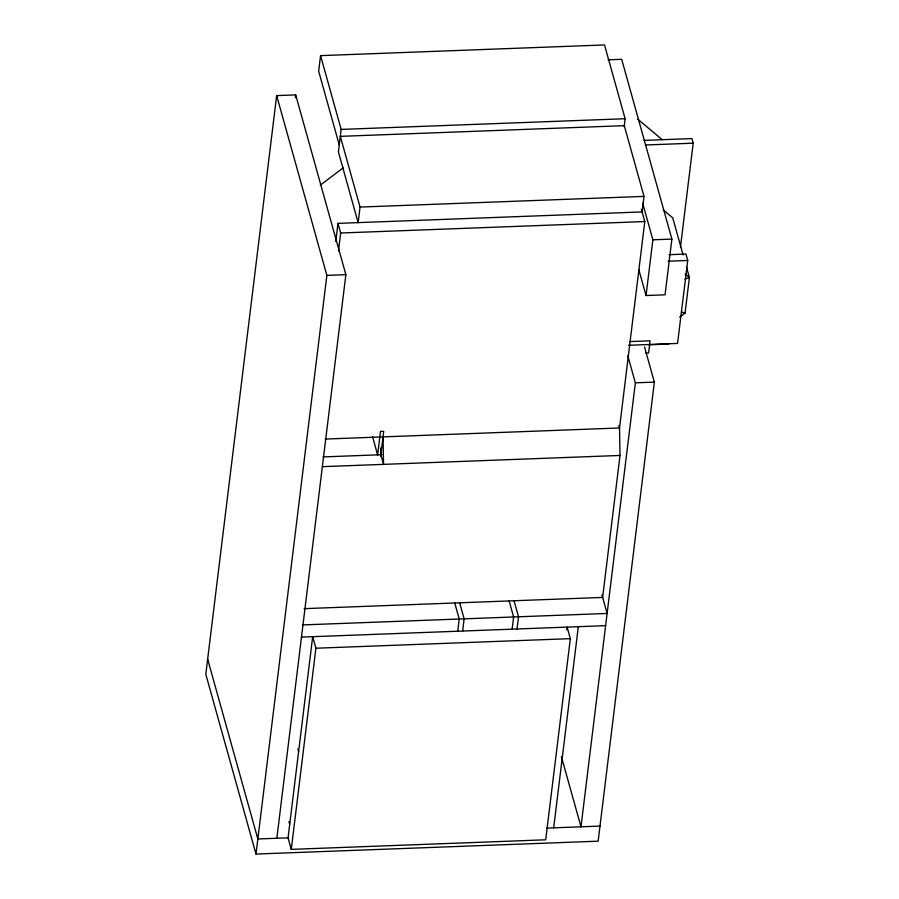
<?xml version="1.0" encoding="UTF-8"?>
<svg xmlns="http://www.w3.org/2000/svg" width="899" height="899" viewBox="0 0 899 899"><rect width="100%" height="100%" fill="white"/><g stroke="black" fill="none" stroke-linecap="round" stroke-linejoin="round"><path stroke-width="1.35" d="M276.847 838.261L345.868 274.667L295.681 94.889L276.667 95.609L205.804 674.272L256.001 854.05L598.15 841.172L654.36 382.12L644.549 346.98M295.333 97.676L295.681 94.889M624.176 126.501L625.12 118.724L604.521 44.95L320.561 55.637L318.662 71.19L339.26 144.964M320.561 55.637L341.159 129.411L338.406 151.897L358.15 222.626L360.061 207.073L340.316 136.356L624.277 125.658L644.021 196.387L642.111 211.928L337.979 223.379L335.776 241.393M256.001 854.05L326.865 275.386L276.667 95.609M338.462 251.012L340.665 233.01L337.979 223.379M291.276 849.375L315.909 648.224L312.683 636.683L288.051 837.834L291.276 849.375L545.693 839.801L570.337 638.65L567.112 627.109L566.775 629.884M377.602 455.096L380.502 431.441L383.716 431.318L380.648 456.377M457.692 631.548L459.22 619.018L454.703 602.813M462.625 631.042L464.12 618.838L459.591 602.611M512.127 629.176L513.621 616.972L509.092 600.746M516.992 629.311L518.521 616.793L513.992 600.588M553.683 827.833L578.315 626.682M641.369 209.265L644.797 221.559L619.523 427.98L620.018 455.456L602.633 597.419L304.109 608.657M627.805 355.802L635.357 382.839L580.99 826.81L561.358 756.52M608.106 59.817L621.681 59.312L671.879 239.089L665.058 294.816L646.044 295.535L652.876 239.808L642.684 203.309M680.476 247.09L693.196 143.188L691.904 138.592L644.212 140.39M669.137 254.687L685.937 254.057L687.724 260.474L677.565 343.429L628.57 345.283M679.622 317.167L685.049 313.054L689.398 277.544L686.443 266.924M320.269 185.205L343.485 167.619M684.982 279.095L689.398 277.544L685.173 273.993M341.159 129.411L625.12 118.724M645.504 144.986L693.196 143.188M360.061 207.073L644.021 196.387M340.665 233.01L644.797 221.559M652.876 239.808L671.879 239.089M668.126 261.216L687.724 260.474M326.865 275.386L345.868 274.667M629.727 341.586L650.089 340.822L648.595 352.992L645.887 353.105M648.954 344.789L668.598 344.047M635.357 382.839L654.36 382.12M325.202 439.06L619.523 427.98L618.849 425.575M322.999 456.917L381.873 454.703M322.898 466.648L620.018 455.456M302.985 624.906L607.117 613.455L601.97 595.014M301.491 637.11L605.623 625.659M315.909 648.224L570.337 638.65M288.691 837.812L257.844 838.969L207.658 659.192M546.682 828.103L599.993 826.091M681.386 311.942L685.049 313.054M637.751 119.185L662.147 139.603M663.204 209.86L672.733 217.839L683.105 254.99M638.874 269.857L646.044 295.535M372.512 436.554L377.625 454.86M297.839 749.036L298.603 751.733M288.95 821.652L289.703 824.361M383.041 436.88L383.536 464.367L380.85 454.748L380.727 447.871"/></g></svg>
